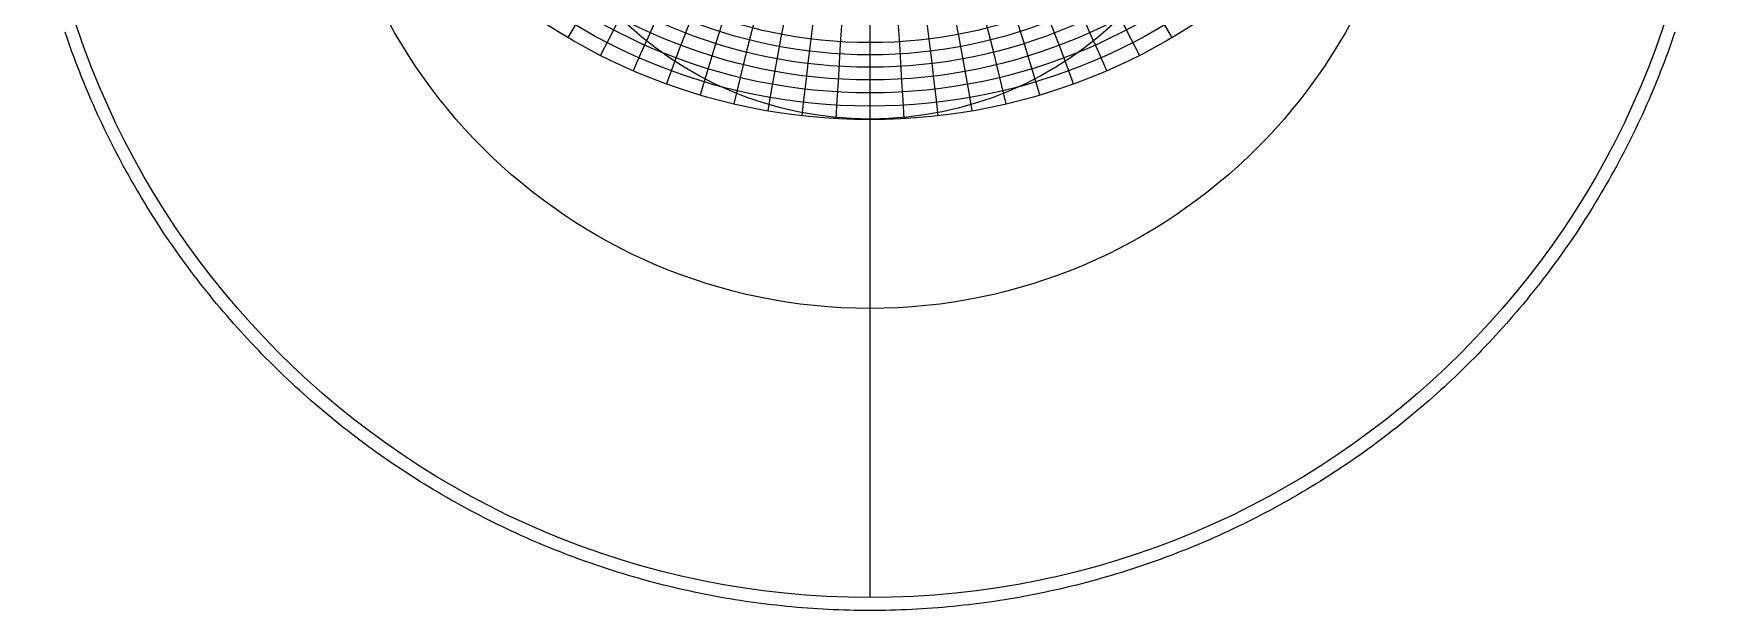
# Model space of a CAD drawing. Header units: millimetres. Extents: x -128 to 128, y -128 to 131.
# Drawn here: x -126 to 126, y -128 to -41.1 of the extents above; entities that cross this region are included whole.
import ezdxf

# ---------------------------------------------------------------- set-up
doc = ezdxf.new("R2010")
doc.units = ezdxf.units.MM
for name, color, linetype in [('CUT_OUTER', 1, 'Continuous'), ('ENGRAVE', 7, 'Continuous'), ('ENGRAVE_FINE', 8, 'Continuous')]:
    doc.layers.add(name, color=color, linetype=linetype)

msp = doc.modelspace()

# ---------------------------------------------------------------- linework, layer by layer
at = {"layer": 'CUT_OUTER'}
msp.add_lwpolyline([(121.24, -40.88), (120.99, -41.62), (120.73, -42.37), (120.47, -43.11), (120.2, -43.84), (119.93, -44.58), (119.66, -45.32), (119.38, -46.05), (119.09, -46.78), (118.8, -47.51), (118.51, -48.24), (118.21, -48.96), (117.91, -49.69), (117.6, -50.41), (117.29, -51.13), (116.97, -51.85), (116.65, -52.57), (116.33, -53.28), (116, -53.99), (115.67, -54.71), (115.33, -55.41), (114.99, -56.12), (114.64, -56.83), (114.29, -57.53), (113.93, -58.23), (113.57, -58.93), (113.21, -59.62), (112.84, -60.32), (112.47, -61.01), (112.09, -61.7), (111.71, -62.38), (111.33, -63.07), (110.94, -63.75), (110.55, -64.43), (110.15, -65.1), (109.75, -65.78), (109.34, -66.45), (108.93, -67.12), (108.52, -67.79), (108.1, -68.45), (107.68, -69.11), (107.25, -69.77), (106.82, -70.43), (106.39, -71.09), (105.95, -71.74), (105.51, -72.39), (105.06, -73.03), (104.61, -73.67), (104.16, -74.32), (103.7, -74.95), (103.24, -75.59), (102.77, -76.22), (102.3, -76.85), (101.83, -77.48), (101.35, -78.1), (100.87, -78.72), (100.38, -79.34), (99.9, -79.95), (99.4, -80.56), (98.91, -81.17), (98.41, -81.78), (97.9, -82.38), (97.4, -82.98), (96.88, -83.57), (96.37, -84.17), (95.85, -84.76), (95.33, -85.34), (94.8, -85.93), (94.28, -86.51), (93.74, -87.08), (93.21, -87.66), (92.67, -88.23), (92.12, -88.79), (91.58, -89.36), (91.03, -89.92), (90.47, -90.47), (89.92, -91.03), (89.36, -91.58), (88.79, -92.12), (88.23, -92.67), (87.66, -93.21), (87.08, -93.74), (86.51, -94.28), (85.93, -94.8), (85.34, -95.33), (84.76, -95.85), (84.17, -96.37), (83.57, -96.88), (82.98, -97.4), (82.38, -97.9), (81.78, -98.41), (81.17, -98.91), (80.56, -99.4), (79.95, -99.9), (79.34, -100.38), (78.72, -100.87), (78.1, -101.35), (77.48, -101.83), (76.85, -102.3), (76.22, -102.77), (75.59, -103.24), (74.95, -103.7), (74.32, -104.16), (73.67, -104.61), (73.03, -105.06), (72.39, -105.51), (71.74, -105.95), (71.09, -106.39), (70.43, -106.82), (69.77, -107.25), (69.11, -107.68), (68.45, -108.1), (67.79, -108.52), (67.12, -108.93), (66.45, -109.34), (65.78, -109.75), (65.1, -110.15), (64.43, -110.55), (63.75, -110.94), (63.07, -111.33), (62.38, -111.71), (61.7, -112.09), (61.01, -112.47), (60.32, -112.84), (59.62, -113.21), (58.93, -113.57), (58.23, -113.93), (57.53, -114.29), (56.83, -114.64), (56.12, -114.99), (55.41, -115.33), (54.71, -115.67), (53.99, -116), (53.28, -116.33), (52.57, -116.65), (51.85, -116.97), (51.13, -117.29), (50.41, -117.6), (49.69, -117.91), (48.96, -118.21), (48.24, -118.51), (47.51, -118.8), (46.78, -119.09), (46.05, -119.38), (45.32, -119.66), (44.58, -119.93), (43.84, -120.2), (43.11, -120.47), (42.37, -120.73), (41.62, -120.99), (40.88, -121.24), (40.14, -121.49), (39.39, -121.74), (38.64, -121.98), (37.89, -122.21), (37.14, -122.44), (36.39, -122.67), (35.64, -122.89), (34.88, -123.1), (34.13, -123.32), (33.37, -123.52), (32.61, -123.72), (31.85, -123.92), (31.09, -124.12), (30.33, -124.3), (29.56, -124.49), (28.8, -124.67), (28.03, -124.84), (27.27, -125.01), (26.5, -125.18), (25.73, -125.34), (24.96, -125.49), (24.19, -125.64), (23.42, -125.79), (22.65, -125.93), (21.87, -126.07), (21.1, -126.2), (20.33, -126.33), (19.55, -126.45), (18.77, -126.57), (18, -126.68), (17.22, -126.79), (16.44, -126.89), (15.66, -126.99), (14.88, -127.08), (14.1, -127.17), (13.32, -127.25), (12.54, -127.33), (11.76, -127.41), (10.98, -127.48), (10.2, -127.54), (9.41, -127.6), (8.63, -127.66), (7.85, -127.71), (7.06, -127.75), (6.28, -127.8), (5.49, -127.83), (4.71, -127.86), (3.92, -127.89), (3.14, -127.91), (2.36, -127.93), (1.57, -127.94), (0.79, -127.95), (0, -127.95), (-0.79, -127.95), (-1.57, -127.94), (-2.36, -127.93), (-3.14, -127.91), (-3.92, -127.89), (-4.71, -127.86), (-5.49, -127.83), (-6.28, -127.8), (-7.06, -127.75), (-7.85, -127.71), (-8.63, -127.66), (-9.41, -127.6), (-10.2, -127.54), (-10.98, -127.48), (-11.76, -127.41), (-12.54, -127.33), (-13.32, -127.25), (-14.1, -127.17), (-14.88, -127.08), (-15.66, -126.99), (-16.44, -126.89), (-17.22, -126.79), (-18, -126.68), (-18.77, -126.57), (-19.55, -126.45), (-20.33, -126.33), (-21.1, -126.2), (-21.87, -126.07), (-22.65, -125.93), (-23.42, -125.79), (-24.19, -125.64), (-24.96, -125.49), (-25.73, -125.34), (-26.5, -125.18), (-27.27, -125.01), (-28.03, -124.84), (-28.8, -124.67), (-29.56, -124.49), (-30.33, -124.3), (-31.09, -124.12), (-31.85, -123.92), (-32.61, -123.72), (-33.37, -123.52), (-34.13, -123.32), (-34.88, -123.1), (-35.64, -122.89), (-36.39, -122.67), (-37.14, -122.44), (-37.89, -122.21), (-38.64, -121.98), (-39.39, -121.74), (-40.14, -121.49), (-40.88, -121.24), (-41.62, -120.99), (-42.37, -120.73), (-43.11, -120.47), (-43.84, -120.2), (-44.58, -119.93), (-45.32, -119.66), (-46.05, -119.38), (-46.78, -119.09), (-47.51, -118.8), (-48.24, -118.51), (-48.96, -118.21), (-49.69, -117.91), (-50.41, -117.6), (-51.13, -117.29), (-51.85, -116.97), (-52.57, -116.65), (-53.28, -116.33), (-53.99, -116), (-54.71, -115.67), (-55.41, -115.33), (-56.12, -114.99), (-56.83, -114.64), (-57.53, -114.29), (-58.23, -113.93), (-58.93, -113.57), (-59.62, -113.21), (-60.32, -112.84), (-61.01, -112.47), (-61.7, -112.09), (-62.38, -111.71), (-63.07, -111.33), (-63.75, -110.94), (-64.43, -110.55), (-65.1, -110.15), (-65.78, -109.75), (-66.45, -109.34), (-67.12, -108.93), (-67.79, -108.52), (-68.45, -108.1), (-69.11, -107.68), (-69.77, -107.25), (-70.43, -106.82), (-71.09, -106.39), (-71.74, -105.95), (-72.39, -105.51), (-73.03, -105.06), (-73.67, -104.61), (-74.32, -104.16), (-74.95, -103.7), (-75.59, -103.24), (-76.22, -102.77), (-76.85, -102.3), (-77.48, -101.83), (-78.1, -101.35), (-78.72, -100.87), (-79.34, -100.38), (-79.95, -99.9), (-80.56, -99.4), (-81.17, -98.91), (-81.78, -98.41), (-82.38, -97.9), (-82.98, -97.4), (-83.57, -96.88), (-84.17, -96.37), (-84.76, -95.85), (-85.34, -95.33), (-85.93, -94.8), (-86.51, -94.28), (-87.08, -93.74), (-87.66, -93.21), (-88.23, -92.67), (-88.79, -92.12), (-89.36, -91.58), (-89.92, -91.03), (-90.47, -90.47), (-91.03, -89.92), (-91.58, -89.36), (-92.12, -88.79), (-92.67, -88.23), (-93.21, -87.66), (-93.74, -87.08), (-94.28, -86.51), (-94.8, -85.93), (-95.33, -85.34), (-95.85, -84.76), (-96.37, -84.17), (-96.88, -83.57), (-97.4, -82.98), (-97.9, -82.38), (-98.41, -81.78), (-98.91, -81.17), (-99.4, -80.56), (-99.9, -79.95), (-100.38, -79.34), (-100.87, -78.72), (-101.35, -78.1), (-101.83, -77.48), (-102.3, -76.85), (-102.77, -76.22), (-103.24, -75.59), (-103.7, -74.95), (-104.16, -74.32), (-104.61, -73.67), (-105.06, -73.03), (-105.51, -72.39), (-105.95, -71.74), (-106.39, -71.09), (-106.82, -70.43), (-107.25, -69.77), (-107.68, -69.11), (-108.1, -68.45), (-108.52, -67.79), (-108.93, -67.12), (-109.34, -66.45), (-109.75, -65.78), (-110.15, -65.1), (-110.55, -64.43), (-110.94, -63.75), (-111.33, -63.07), (-111.71, -62.38), (-112.09, -61.7), (-112.47, -61.01), (-112.84, -60.32), (-113.21, -59.62), (-113.57, -58.93), (-113.93, -58.23), (-114.29, -57.53), (-114.64, -56.83), (-114.99, -56.12), (-115.33, -55.41), (-115.67, -54.71), (-116, -53.99), (-116.33, -53.28), (-116.65, -52.57), (-116.97, -51.85), (-117.29, -51.13), (-117.6, -50.41), (-117.91, -49.69), (-118.21, -48.96), (-118.51, -48.24), (-118.8, -47.51), (-119.09, -46.78), (-119.38, -46.05), (-119.66, -45.32), (-119.93, -44.58), (-120.2, -43.84), (-120.47, -43.11), (-120.73, -42.37), (-120.99, -41.62), (-121.24, -40.88)], dxfattribs=at)
at = {"layer": 'ENGRAVE'}
msp.add_lwpolyline([(0, -126), (0, 126)], dxfattribs=at)
for centre, radius in [((0, 0), 126), ((0, 35.86), 89.94), ((0, 30.15), 74.47), ((0, 0), 82.48), ((0, 0), 53.99)]:
    msp.add_circle(centre, radius, dxfattribs=at)
at = {"layer": 'ENGRAVE_FINE'}
for centre, radius in [((0, 34.55), 86.59), ((0, 33.33), 83.38), ((0, 32.19), 80.29), ((0, 31.14), 77.33), ((0, 29.23), 71.71)]:
    msp.add_circle(centre, radius, dxfattribs=at)
for centre, radius, start, end in [((-2364.22, -189.69), 2373.25, 3.27933, 7.61986), ((-2364.22, -189.69), 2373.25, 3.27933, 7.61986), ((2364.22, -189.69), 2373.25, 172.38014, 176.72067), ((2364.22, -189.69), 2373.25, 172.38014, 176.72067), ((-1173.06, -189.69), 1191.16, 6.56579, 15.20157), ((-1173.06, -189.69), 1191.16, 6.56579, 15.20157), ((1173.06, -189.69), 1191.16, 164.79843, 173.43421), ((1173.06, -189.69), 1191.16, 164.79843, 173.43421), ((-771.95, -189.69), 799.18, 9.86653, 22.70838), ((-771.95, -189.69), 799.18, 9.86653, 22.70838), ((771.95, -189.69), 799.18, 157.29162, 170.13347), ((771.95, -189.69), 799.18, 157.29162, 170.13347), ((-568.3, -189.69), 604.77, 13.18881, 30.10626), ((-568.3, -189.69), 604.77, 13.18881, 30.10626), ((568.3, -189.69), 604.77, 149.89374, 166.81119), ((568.3, -189.69), 604.77, 149.89374, 166.81119), ((-443.58, -189.69), 489.43, 16.54, 37.365), ((-443.58, -189.69), 489.43, 16.54, 37.365), ((443.58, -189.69), 489.43, 142.635, 163.46), ((443.58, -189.69), 489.43, 142.635, 163.46), ((-358.26, -189.69), 413.69, 19.9276, 44.4587), ((-358.26, -189.69), 413.69, 19.9276, 44.4587), ((358.26, -189.69), 413.69, 135.5413, 160.0724), ((358.26, -189.69), 413.69, 135.5413, 160.0724), ((-295.4, -189.69), 360.62, 23.3592, 51.3668), ((-295.4, -189.69), 360.62, 23.3592, 51.3668), ((295.4, -189.69), 360.62, 128.6332, 156.6408), ((295.4, -189.69), 360.62, 128.6332, 156.6408), ((-246.51, -189.69), 321.79, 26.8429, 58.0734), ((-246.51, -189.69), 321.79, 26.8429, 58.0734), ((246.51, -189.69), 321.79, 121.9266, 153.1571), ((246.51, -189.69), 321.79, 121.9266, 153.1571), ((-206.84, -189.69), 292.52, 30.3868, 64.5678), ((-206.84, -189.69), 292.52, 30.3868, 64.5678), ((206.84, -189.69), 292.52, 115.4322, 149.6132), ((206.84, -189.69), 292.52, 115.4322, 149.6132)]:
    msp.add_arc(centre, radius, start, end, dxfattribs=at)

doc.saveas('drawing.dxf')
